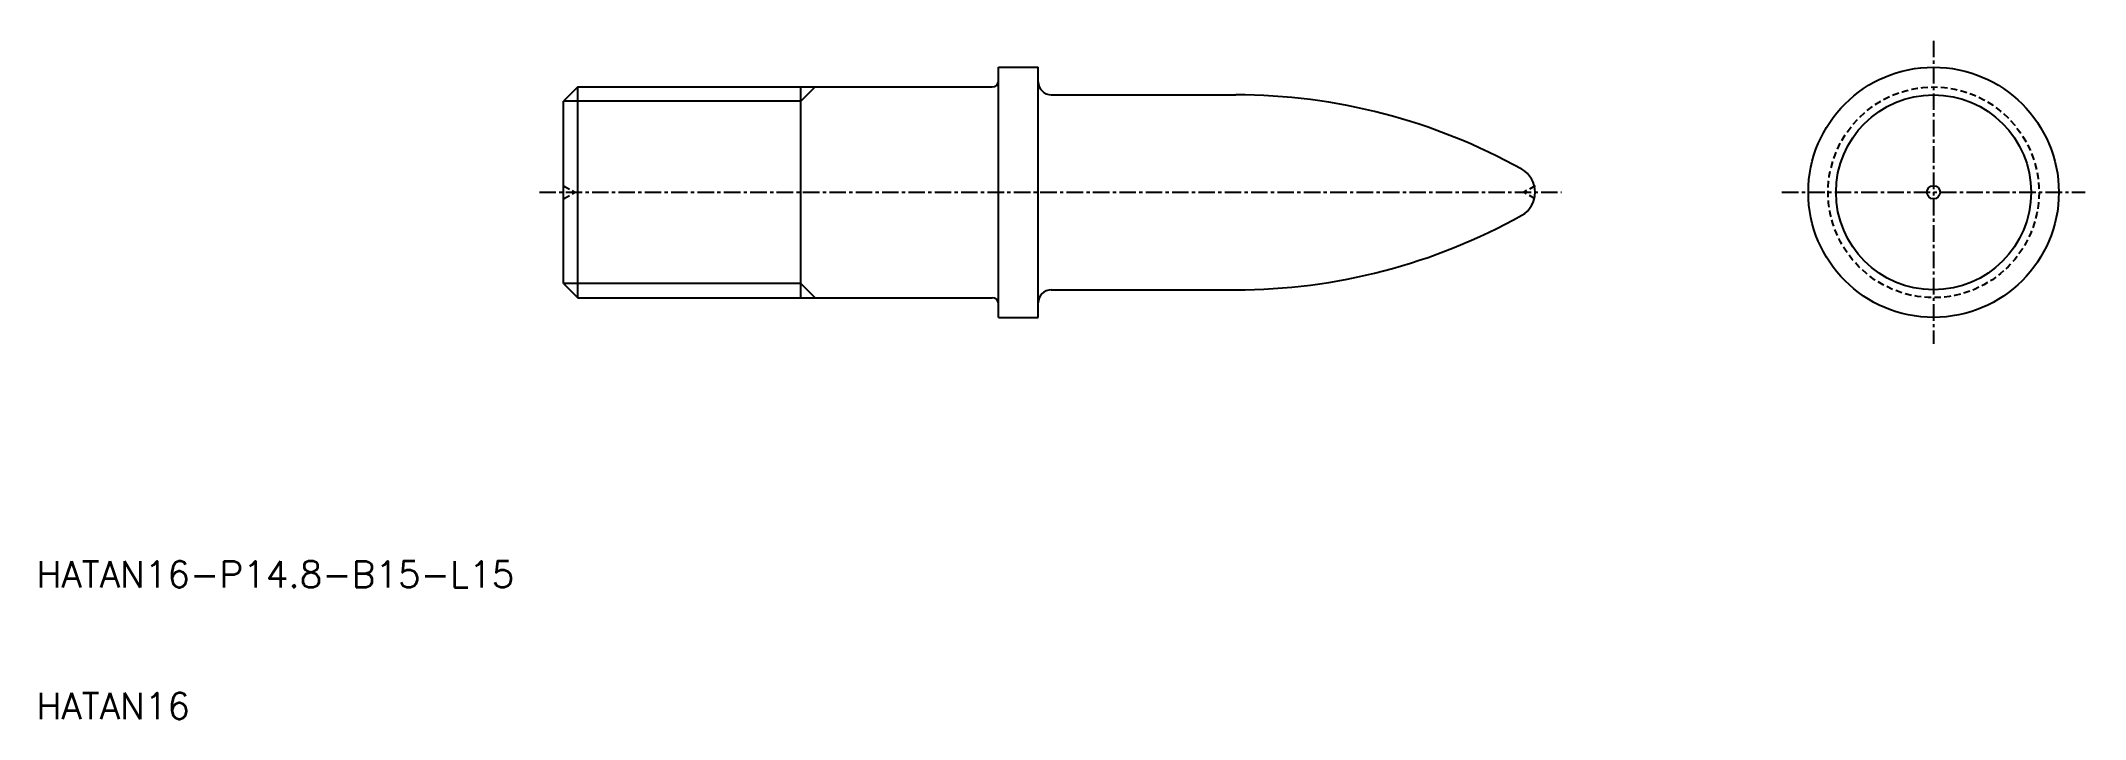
# Model space of a CAD drawing. Extents: x 10 to 165, y 10 to 62.
import ezdxf

# ---------------------------------------------------------------- set-up
doc = ezdxf.new("R2010")
doc.units = 0
doc.linetypes.add('CENTER', pattern=[2, 1.25, -0.25, 0.25, -0.25])
doc.linetypes.add('DASHED', pattern=[0.75, 0.5, -0.25])
doc.layers.get('0').update_dxf_attribs({"linetype": 'CONTINUOUS'})
doc.layers.add('CENTER', color=1, linetype='CENTER')
doc.styles.get("Standard").update_dxf_attribs({"font": 'txt.shx'})

msp = doc.modelspace()

# ---------------------------------------------------------------- linework, layer by layer
at = {"color": 7, "linetype": 'CONTINUOUS'}
for p, q in [((83, 40.5), (83, 59.5)), ((83, 59.5), (86, 59.5)), ((86, 40.5), (86, 59.5)), ((51.08, 58), (50, 56.92)), ((51.08, 58), (82.5, 58)), ((68, 42), (68, 58)), ((87, 57.4), (101, 57.4)), ((50, 43.08), (50, 56.92)), ((50, 43.08), (51.08, 42)), ((51.08, 42), (82.5, 42)), ((87, 42.6), (101, 42.6)), ((83, 40.5), (86, 40.5))]:
    msp.add_line(p, q, dxfattribs=at)
at = {"color": 3, "linetype": 'CONTINUOUS'}
for p, q in [((51.08, 42), (51.08, 58)), ((69.08, 58), (68, 56.92)), ((68, 56.92), (50, 56.92)), ((68, 43.08), (50, 43.08)), ((68, 43.08), (69.08, 42))]:
    msp.add_line(p, q, dxfattribs=at)
at = {"color": 3, "linetype": 'DASHED'}
for p, q in [((50, 50.5), (50.87, 50)), ((50, 49.5), (50.87, 50)), ((123.71, 50.5), (122.84, 50)), ((123.71, 49.5), (122.84, 50))]:
    msp.add_line(p, q, dxfattribs=at)
at = {"color": 7, "linetype": 'CONTINUOUS'}
for radius in [9.5, 7.4, 0.5]:
    msp.add_circle((153.93, 50), radius, dxfattribs=at)
at = {"color": 3, "linetype": 'DASHED'}
msp.add_circle((153.93, 50), 8, dxfattribs=at)
at = {"color": 7, "linetype": 'CONTINUOUS'}
for centre, radius, start, end in [((82.5, 58.5), 0.5, 270, 0), ((87, 58.4), 1, 180, 270), ((101, 13), 44.4, 60.7671, 90), ((121.71, 50), 2, 299.2329, 60.7671), ((101, 87), 44.4, 270, 299.2329), ((82.5, 41.5), 0.5, 0, 90), ((87, 41.6), 1, 90, 180)]:
    msp.add_arc(centre, radius, start, end, dxfattribs=at)
at = {"layer": 'CENTER', "color": 1, "linetype": 'CENTER'}
for p, q in [((153.93, 61.5), (153.93, 38.5)), ((48.16, 50), (125.71, 50)), ((142.43, 50), (165.43, 50))]:
    msp.add_line(p, q, dxfattribs=at)

# ---------------------------------------------------------------- texts
at = {"color": 7, "linetype": 'CONTINUOUS'}
for s, p in [('HATAN16-P14.8-B15-L15', (10, 20)), ('HATAN16 ', (10, 10))]:
    msp.add_text(s, height=2, dxfattribs=at).set_placement(p)

doc.saveas('drawing.dxf')
